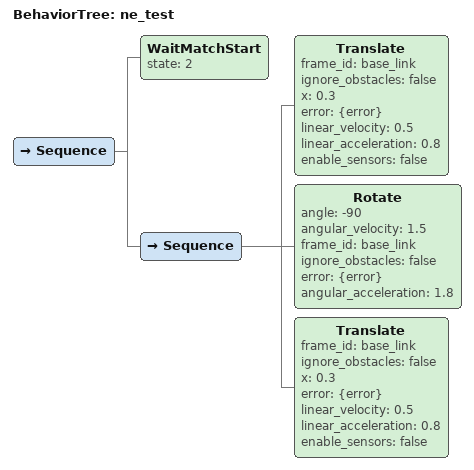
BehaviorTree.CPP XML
<?xml version="1.0" encoding="UTF-8"?>
<root BTCPP_format="4">
  <BehaviorTree ID="ne_test">
    <Sequence>
      <WaitMatchStart state="2"/>
      <Sequence>
        <Translate frame_id="base_link"
                   ignore_obstacles="false"
                   x="0.3"
                   error="{error}"
                   linear_velocity="0.5"
                   linear_acceleration="0.8"
                   enable_sensors="false"/>
        <Rotate angle="-90"
                angular_velocity="1.5"
                frame_id="base_link"
                ignore_obstacles="false"
                error="{error}"
                angular_acceleration="1.8"/>
        <Translate frame_id="base_link"
                   ignore_obstacles="false"
                   x="0.3"
                   error="{error}"
                   linear_velocity="0.5"
                   linear_acceleration="0.8"
                   enable_sensors="false"/>
      </Sequence>
    </Sequence>
  </BehaviorTree>

</root>
